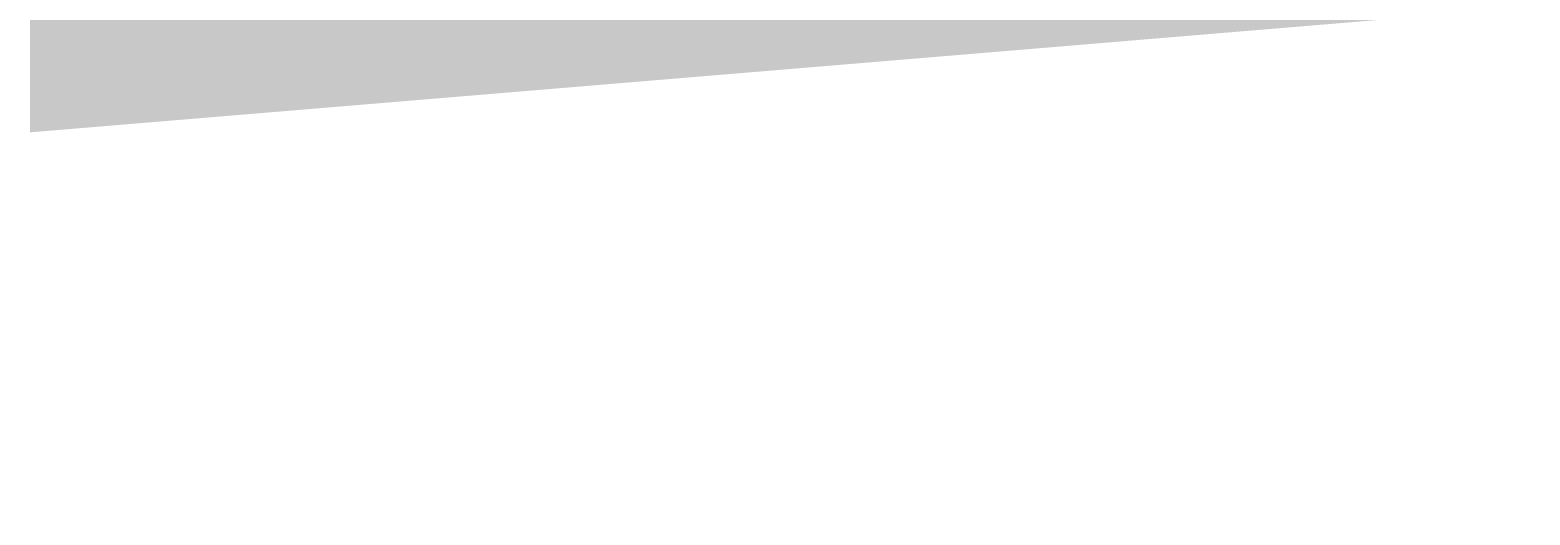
# Model space of a CAD drawing. Extents: x 87.1 to 184.1, y 90 to 128.
# Drawn here: x 169.102 to 171.752, y 116.857 to 117.714 of the extents above; entities that cross this region are included whole.
import ezdxf
from ezdxf.enums import TextEntityAlignment as Align

# ---------------------------------------------------------------- set-up
doc = ezdxf.new("R2010")
doc.units = 0
doc.layers.get('0').update_dxf_attribs({"linetype": 'CONTINUOUS'})
doc.layers.add('Dimension007', color=7, linetype='CONTINUOUS')
doc.styles.get("Standard").update_dxf_attribs({"font": 'arial.ttf'})
doc.dimstyles.get("Standard").update_dxf_attribs({"dimscale": 0, "dimtxt": 2.5, "dimasz": 2.5, "dimexe": 1.25, "dimexo": 0.625, "dimtad": 1, "dimtxsty": 'STANDARD', "dimcen": 2.5, "dimazin": 3, "dimtfac": 1, "dimtmove": 0, "dimatfit": 3})

# ---------------------------------------------------------------- blocks, each defined once
blk = doc.blocks.new('*Dimension007')
at = {"color": 0}
for points in [[(169.102, 117.533), (169.102, 118.367), (174.102, 117.95)], [(179.703, 117.533), (179.703, 118.367), (174.703, 117.95)]]:
    blk.add_solid(points, dxfattribs=at)
at = {"layer": 'Dimension007'}
for p, q in [((174.102, 120.435), (174.102, 117.95)), ((174.703, 120.435), (174.703, 117.95)), ((174.102, 117.95), (174.703, 117.95))]:
    blk.add_line(p, q, dxfattribs=at)
blk.add_text('0.60', height=3.5, dxfattribs=at).set_placement((174.403, 117.95), align=Align.CENTER)

msp = doc.modelspace()

# ---------------------------------------------------------------- dimensions: what is measured, and where the dimension line sits
at = {"layer": 'Dimension007'}
dim = msp.add_linear_dim(base=(174.403, 117.95), p1=(174.102, 120.435), p2=(174.703, 120.435), text='0.60', dimstyle='STANDARD', dxfattribs=at)
dim.commit()
dim.dimension.update_dxf_attribs({"geometry": '*Dimension007', "text_midpoint": (174.403, 122.95)})

doc.saveas('drawing.dxf')
